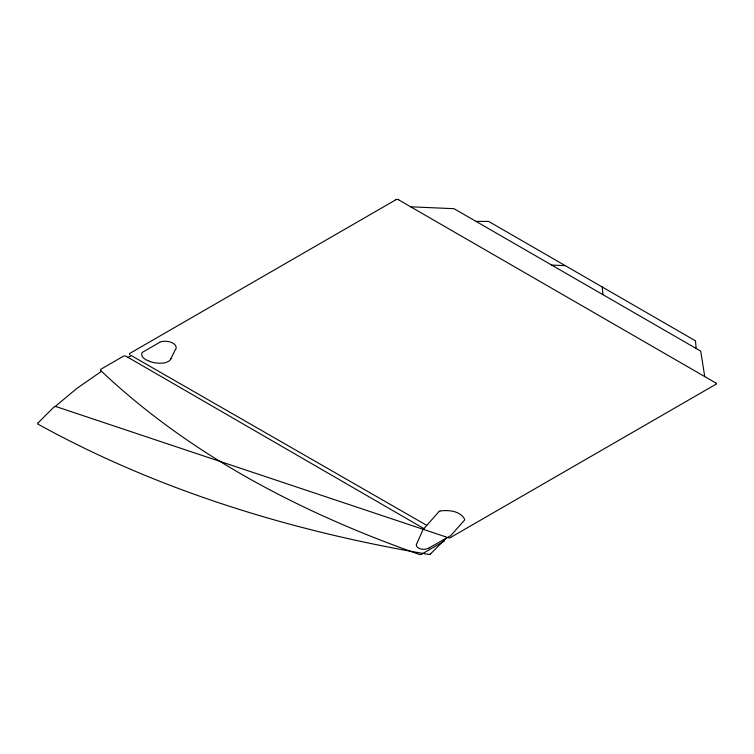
<?xml version="1.0" encoding="UTF-8"?>
<svg xmlns="http://www.w3.org/2000/svg" width="754" height="754" viewBox="0 0 754 754"><rect width="100%" height="100%" fill="white"/><g stroke="black" fill="none" stroke-linecap="round" stroke-linejoin="round"><path stroke-width="1.13" d="M141.837 352.929C140.536 357.49 145.937 359.988 149.386 361.223M416.434 544.426L423.022 529.647L439.045 511.532M170.988 358.527L175.484 349.366M423.852 528.554L126.125 356.256A1.97 1.14 0 0 0 123.345 356.237L100.998 369.158A2.026 1.169 0 0 0 100.574 369.403M464.568 520.1L450.788 535.585L428.875 548.064M38.011 422.966L53.826 407.16A1.942 1.122 0 0 1 55.004 406.632A1.989 1.15 0 0 1 56.503 406.755L445.444 536.754M430.6 553.832L446.151 538.281M55.004 406.632L76.927 388.367L101.526 371.307C191.346 456.123 303.4 513.681 419.177 554.388A2.026 1.169 0 0 0 421.618 554.265M128.095 357.396L131.253 355.568L426.736 525.359M395.812 199.81L130.008 353.277A1.96 1.131 0 0 0 129.528 353.701M142.374 352.335L159.791 342.278M421.552 554.228L443.541 541.532M450.572 537.47L715.612 384.446M440.289 510.958C448.856 509.817 460.119 510.901 464.718 519.317M476 221.374L488.639 221.412L695.461 340.817L696.168 348.489M551.749 265.106L565.227 265.634M410.666 206.803L454.04 208.698L700.702 351.11L704.754 376.595M428.376 554.35C292.806 531.457 159.103 490.948 38.35 424.342M398.555 199.81L715.612 382.862M100.716 370.534L101.526 371.307M602.22 286.991L602.936 294.654M439.262 511.335A1.951 1.122 0 0 1 439.921 511.033M160.187 341.948A11.056 6.381 0 0 1 172.157 342.74A11.056 6.381 0 0 1 175.767 349.385M149.32 361.279A18.944 10.942 0 0 0 164.504 362.91A10.773 6.22 0 0 0 171.111 358.536M716.319 383.974A2.13 1.235 0 0 1 715.753 384.531M715.753 382.787A2.13 1.235 0 0 1 716.319 383.343M450.713 537.555A2.13 1.235 0 0 1 447.688 537.555M444.238 541.061A2.13 1.235 0 0 1 443.682 541.617M443.682 539.864A2.13 1.235 0 0 1 444.238 540.42M100.64 370.563A2.026 1.169 0 0 1 100.489 370.384M129.999 354.861A1.96 1.131 0 0 1 129.537 354.437M395.661 199.725A2.13 1.235 0 0 1 398.696 199.725M428.903 548.083A7.399 4.27 0 0 1 420.374 548.837A7.399 4.27 0 0 1 416.397 544.416M446.604 537.866A2.13 1.235 0 0 1 446.321 538.337M445.539 536.65A2.13 1.235 0 0 1 446.462 537.263M430.685 553.86A2.026 1.169 0 0 1 428.347 554.397M38.284 424.379A2.026 1.169 0 0 1 37.898 424.078M37.794 423.098A2.026 1.169 0 0 1 37.926 422.947"/></g></svg>
